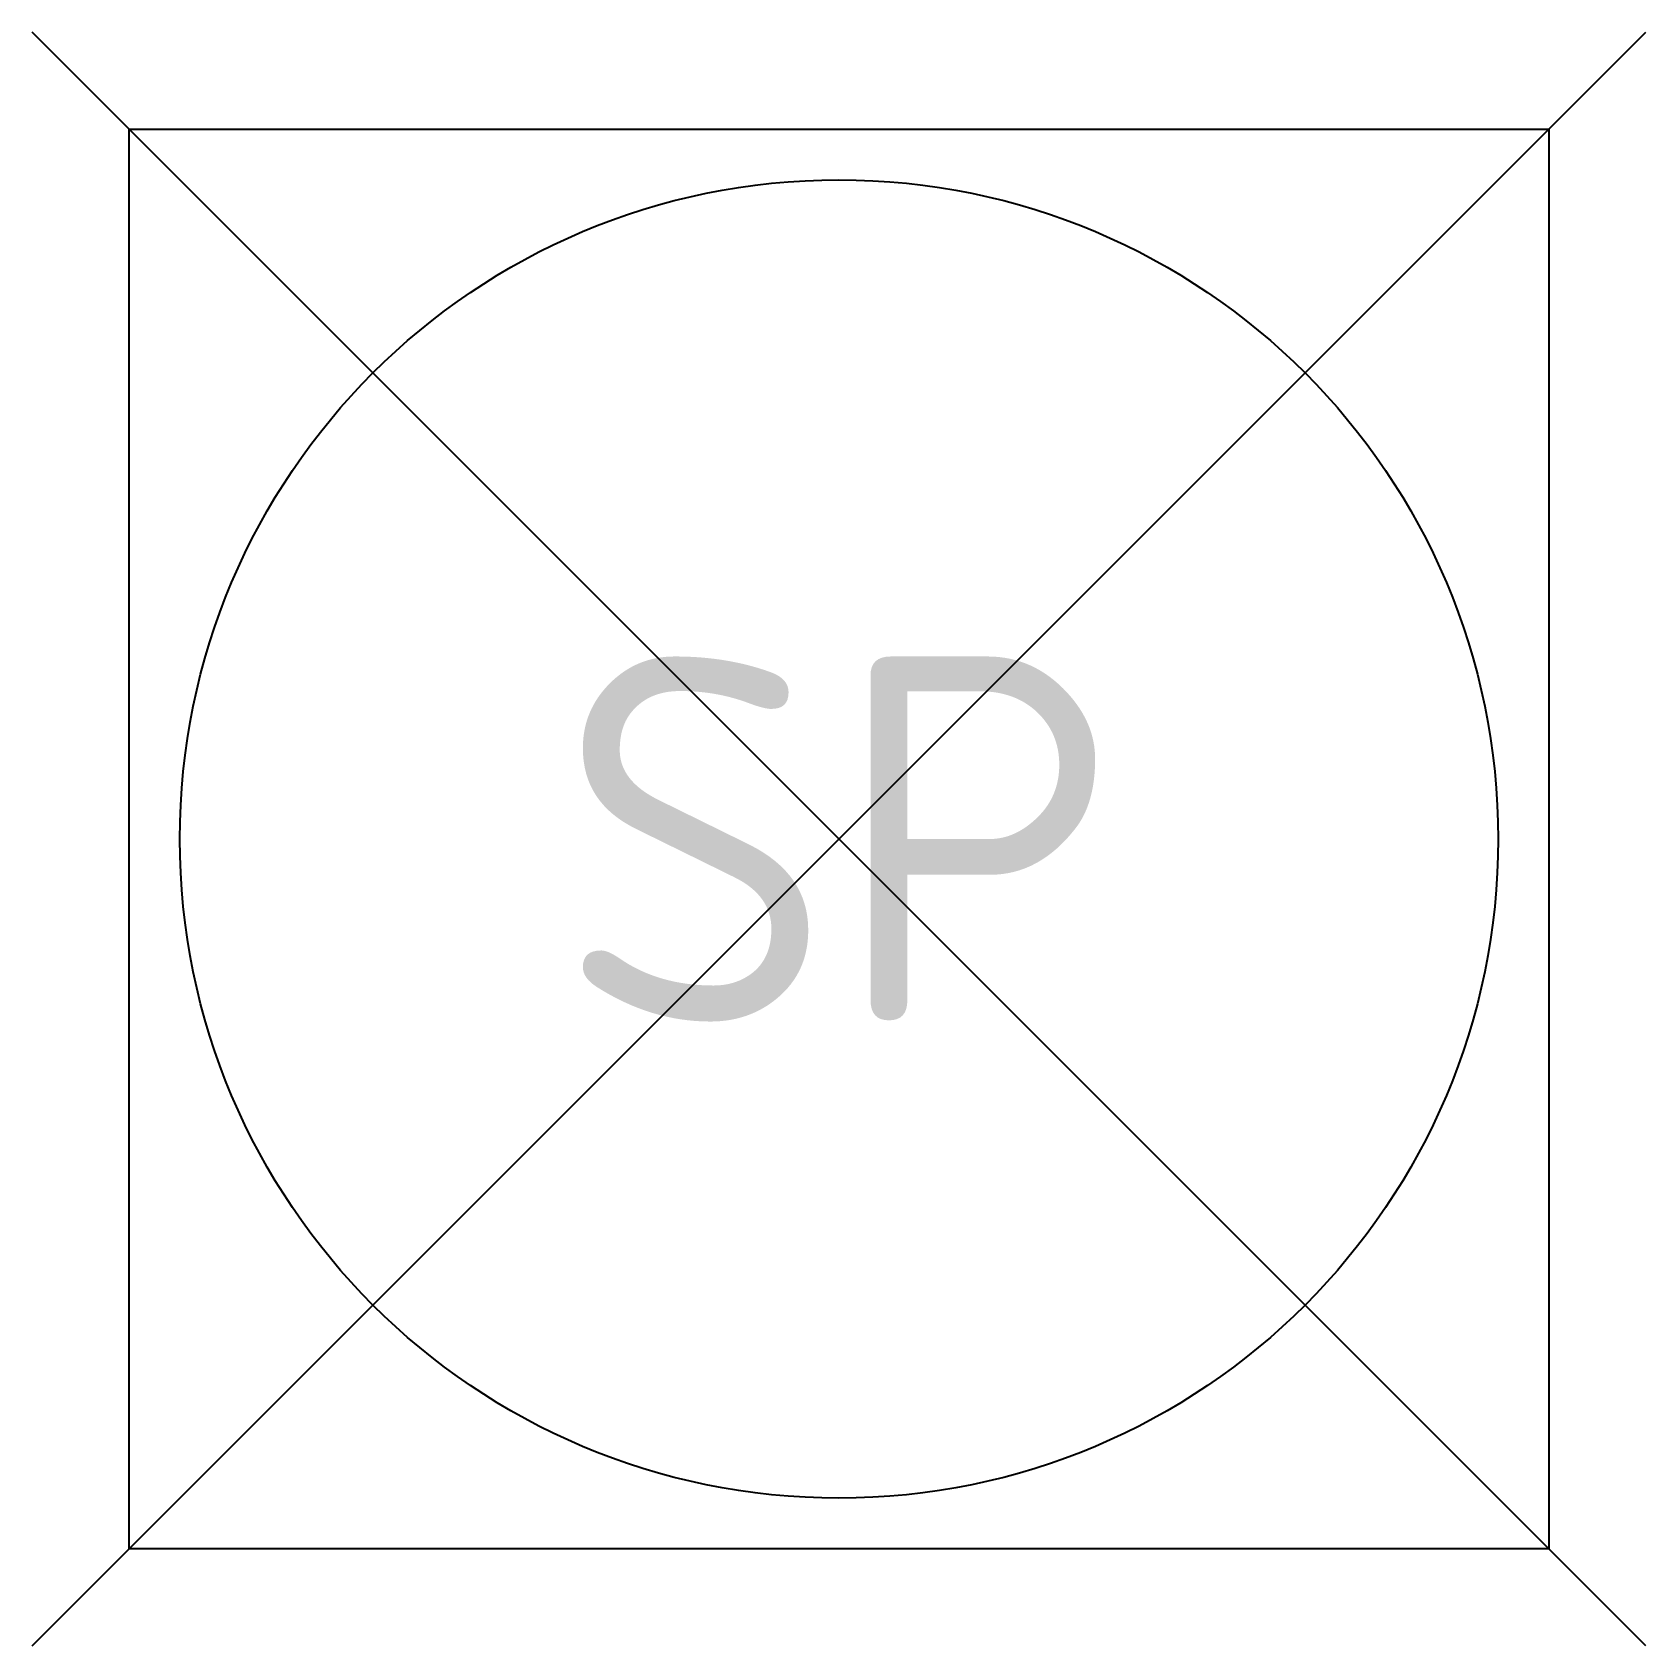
# Model space of a CAD drawing. Header units: metres. Extents: x -0.398 to 0.398, y -0.398 to 0.398.
import ezdxf
from ezdxf.enums import TextEntityAlignment as Align

# ---------------------------------------------------------------- set-up
doc = ezdxf.new("R2010")
doc.units = ezdxf.units.M
doc.header["$MEASUREMENT"] = 0
doc.styles.add('NLCS-ISO-T18', font='', dxfattribs={"height": 0.0018})
doc.styles.get('NLCS-ISO-T18').set_extended_font_data('NLCS-ISO')

msp = doc.modelspace()

# ---------------------------------------------------------------- linework, layer by layer
for p, q in [((-0.39775, -0.39775), (0.39775, 0.39775)), ((0.39775, -0.39775), (-0.39775, 0.39775))]:
    msp.add_line(p, q)
at = {"flags": 128}
msp.add_lwpolyline([(-0.35, 0.35), (0.35, 0.35), (0.35, -0.35), (-0.35, -0.35)], close=True, dxfattribs=at)
msp.add_circle((0, 0), 0.325)

# ---------------------------------------------------------------- texts
at = {"style": 'NLCS-ISO-T18'}
msp.add_text('SP', height=0.18, dxfattribs=at).set_placement((0, 0), align=Align.MIDDLE_CENTER)

doc.saveas('drawing.dxf')
